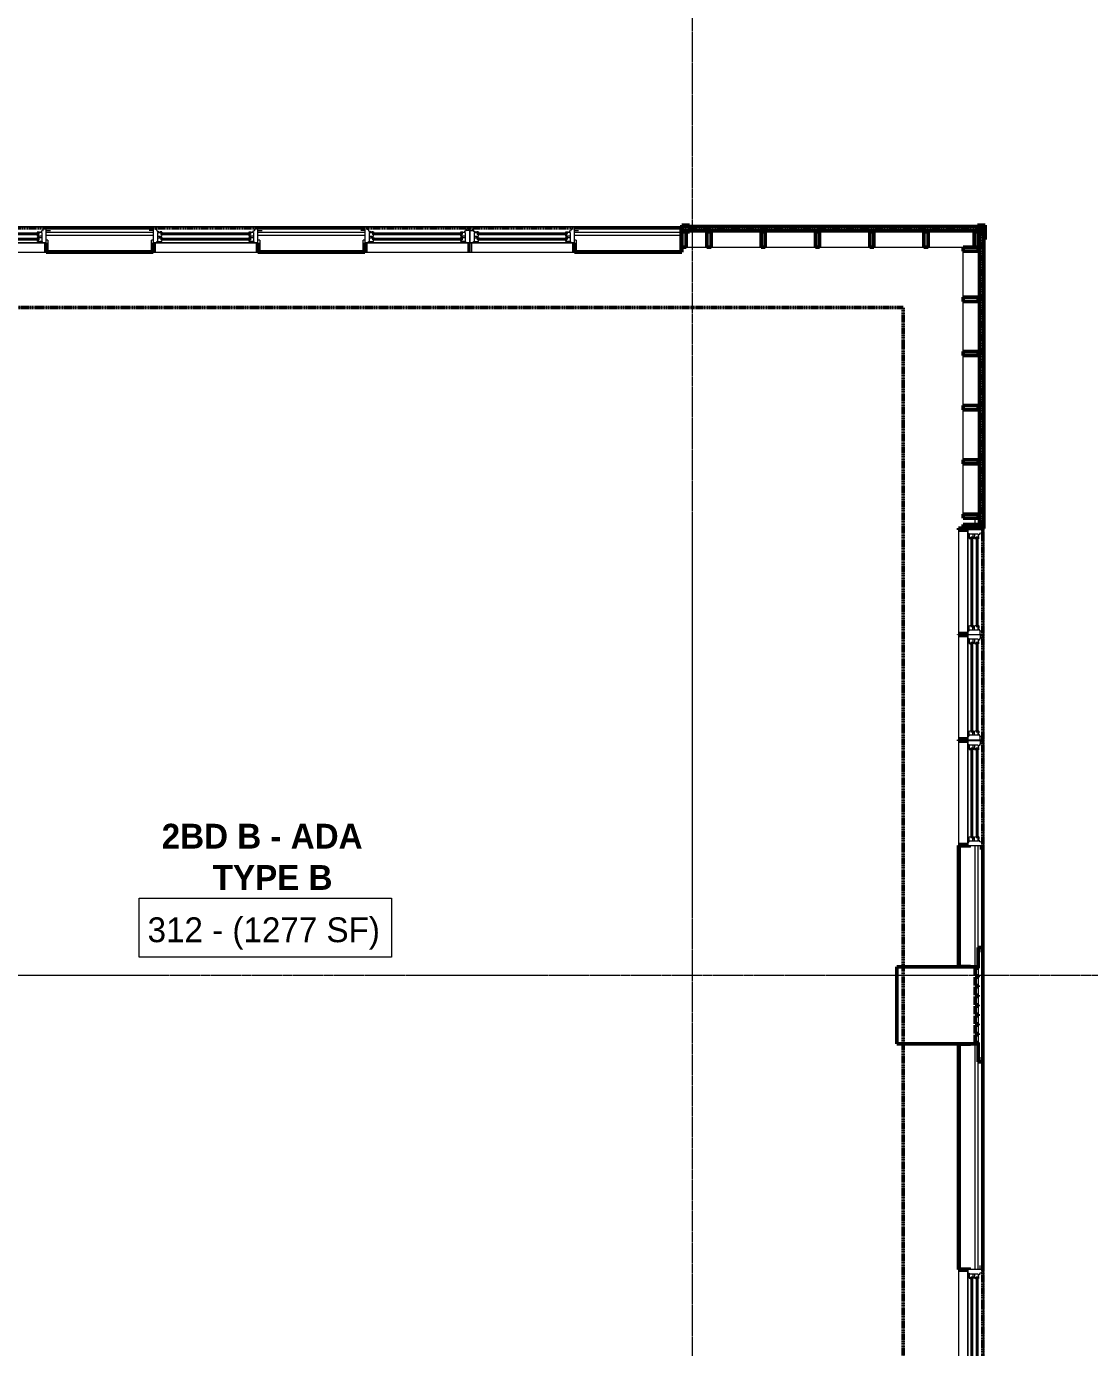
# Model space of a CAD drawing. Header units: inches. Extents: x -4235 to -464, y 9767 to 12463.
# Drawn here: x -2414.9 to -2029.2, y 11712.1 to 12191.7 of the extents above; entities that cross this region are included whole.
import ezdxf

# ---------------------------------------------------------------- set-up
doc = ezdxf.new("R2010")
doc.units = ezdxf.units.IN
doc.header["$MEASUREMENT"] = 0
doc.linetypes.add('Dash 1_16_', pattern=[0.125, 0.0625, -0.0625])
doc.linetypes.add('Grid Line 1_2_', pattern=[0.875, 0.5, -0.125, 0.125, -0.125])
for name, color, linetype, lineweight in [('A-AREA-IDEN', 2, 'Continuous', 9), ('A-FLOR-3', 192, 'Continuous', 9), ('A-GENM', 5, 'Continuous', 9), ('A-GENM-3', 5, 'Continuous', 50), ('A-GLAZ-1', 151, 'Continuous', 9), ('A-GLAZ-2', 151, 'Continuous', 20), ('A-GLAZ-3', 151, 'Continuous', 50), ('A-GLAZ-CWMG', 51, 'Continuous', 9), ('A-GLAZ-CWMG-1', 51, 'Continuous', 50), ('A-WALL', 113, 'Continuous', 13), ('A-WALL-4', 113, 'Continuous', 50), ('A-WALL-5', 113, 'Continuous', 9), ('C-PROP-LINE-1', 91, 'Dash 1_16_', 50), ('S-GRID-1', 1, 'Grid Line 1_2_', 9)]:
    doc.layers.add(name, color=color, linetype=linetype, lineweight=lineweight)
doc.styles.add('Century Gothic', font='ufonts.com_century-gothic.ttf', dxfattribs={"height": 9})
doc.styles.add('Century Gothic_B', font='GOTHICB.TTF', dxfattribs={"height": 9})

# ---------------------------------------------------------------- blocks, each defined once
blk = doc.blocks.new('Window-Double_Hung-Andersen-400_Series-Tilt_Wash - DOUBLE HUNG - COTTAGE - 3RD FLOOR-2888224-BACKGROUND - 3RD FLOOR')
at = {"layer": 'A-GLAZ-1'}
for p, q in [((-16.29, 2.5), (-15.7, 2.5)), ((-16.29, 2.12), (-15.7, 2.12)), ((-16.29, 0.56), (-15.7, 0.56)), ((-16.29, 0.19), (-15.7, 0.19)), ((-15.82, 2.5), (-15.82, 2.12)), ((-15.82, 0.56), (-15.82, 0.19)), ((-15.7, 2.62), (15.7, 2.62)), ((-15.7, 2.5), (15.7, 2.5)), ((-15.7, 2.12), (15.7, 2.12)), ((-15.7, 2), (15.7, 2)), ((-15.7, 0.69), (15.7, 0.69)), ((-15.7, 0.56), (15.7, 0.56)), ((-15.7, 0.19), (15.7, 0.19)), ((-15.7, 0.06), (15.7, 0.06)), ((16.29, 2.5), (15.7, 2.5)), ((16.29, 2.12), (15.7, 2.12)), ((16.29, 0.56), (15.7, 0.56)), ((16.29, 0.19), (15.7, 0.19)), ((15.82, 2.5), (15.82, 2.12)), ((15.82, 0.56), (15.82, 0.19)), ((-19.01, -2.44), (-18.95, -2.44)), ((-18.95, -3.94), (-19.01, -3.94)), ((18.95, -1.06), (-18.95, -1.06)), ((-18.95, -1.06), (-18.95, -4.44)), ((-18.95, -4.44), (18.95, -4.44)), ((-18.32, -1.06), (-18.32, -4.44)), ((18.32, -1.06), (18.32, -4.44)), ((18.95, -4.44), (18.95, -1.06)), ((18.95, -2.44), (19.01, -2.44)), ((19.01, -3.94), (18.95, -3.94))]:
    blk.add_line(p, q, dxfattribs=at)
at = {"layer": 'A-GLAZ-2'}
for p, q in [((19.01, 4.81), (-19.01, 4.81)), ((-19.01, 4.81), (-19.01, -1.06)), ((-18.2, 4.81), (-18.2, 4)), ((18.2, 4.81), (18.2, 4)), ((19.01, -1.06), (19.01, 4.81)), ((-19.01, 3.44), (-20.51, 3.44)), ((-18.2, 4), (-17.92, 4)), ((-17.92, 4), (-17.61, 3.19)), ((-17.61, 3.19), (-17.14, 3.19)), ((-17.42, 2.75), (-16.57, 2.75)), ((-17.42, 2.75), (-17.42, -0.56)), ((-17.42, 1.37), (-15.86, 1.37)), ((-17.42, 0.81), (-16.57, 0.81)), ((-17.14, 3.19), (-17.14, 2.75)), ((-15.86, 2.97), (-16.57, 2.97)), ((-16.57, 2.62), (-16.57, 2.97)), ((-15.7, 2.62), (-16.57, 2.62)), ((-15.86, 1.03), (-16.57, 1.03)), ((-16.57, 0.69), (-16.57, 1.03)), ((-15.7, 0.69), (-16.57, 0.69)), ((-16.29, 2.62), (-16.29, 2)), ((-15.7, 2), (-16.29, 2)), ((-16.29, 0.69), (-16.29, 0.06)), ((-15.7, 0.06), (-16.29, 0.06)), ((-15.86, 2.97), (-15.7, 2.62)), ((-15.86, 1.37), (-15.7, 2)), ((-15.86, 1.03), (-15.7, 0.69)), ((-15.86, -0.56), (-15.7, 0.06)), ((15.86, 2.97), (15.7, 2.62)), ((15.7, 2.62), (16.57, 2.62)), ((15.7, 2), (16.29, 2)), ((15.86, 1.37), (15.7, 2)), ((15.86, 1.03), (15.7, 0.69)), ((15.7, 0.69), (16.57, 0.69)), ((15.7, 0.06), (16.29, 0.06)), ((15.86, -0.56), (15.7, 0.06)), ((15.86, 2.97), (16.57, 2.97)), ((17.42, 1.37), (15.86, 1.37)), ((15.86, 1.03), (16.57, 1.03)), ((16.29, 2.62), (16.29, 2)), ((16.29, 0.69), (16.29, 0.06)), ((16.57, 2.62), (16.57, 2.97)), ((17.42, 2.75), (16.57, 2.75)), ((16.57, 0.69), (16.57, 1.03)), ((17.42, 0.81), (16.57, 0.81)), ((17.14, 3.19), (17.14, 2.75)), ((17.61, 3.19), (17.14, 3.19)), ((17.42, 2.75), (17.42, -0.56)), ((17.92, 4), (17.61, 3.19)), ((18.2, 4), (17.92, 4)), ((19.01, 3.44), (20.51, 3.44)), ((-19.01, -1.06), (19.01, -1.06)), ((-17.67, -0.78), (-18, -1.06)), ((-17.67, -0.78), (-17.67, -0.56)), ((-17.67, -0.56), (-15.86, -0.56)), ((17.67, -0.56), (15.86, -0.56)), ((17.67, -0.78), (17.67, -0.56)), ((17.67, -0.78), (18, -1.06))]:
    blk.add_line(p, q, dxfattribs=at)
blk = doc.blocks.new('Rectangular Mullion - Profile_Polycarbonate_Upper and left-2704980-BACKGROUND - 3RD FLOOR')
at = {"layer": 'A-GLAZ-CWMG-1'}
for p, q in [((-2.75, 1.29), (0, 1.29)), ((-2.75, 0.79), (-2.75, 1.29)), ((-2.5, 0.79), (-2.75, 0.79)), ((-0.06, 1.22), (-2.69, 1.22)), ((-2.69, 1.22), (-2.69, 0.85)), ((-2.69, 0.85), (-2.5, 0.85)), ((-2.5, 0.85), (-2.5, 0.79)), ((-0.06, -1.15), (-0.06, 1.22)), ((0, 1.29), (0, -1.21)), ((-2.75, -1.21), (-2.75, -0.79)), ((-2.75, -0.79), (-2.5, -0.79)), ((0, -1.21), (-2.75, -1.21)), ((-2.5, -0.85), (-2.69, -0.85)), ((-2.69, -0.85), (-2.69, -1.15)), ((-2.69, -1.15), (-0.06, -1.15)), ((-2.5, -0.79), (-2.5, -0.85))]:
    blk.add_line(p, q, dxfattribs=at)
blk = doc.blocks.new('Rectangular Mullion - Profile_Polycarbonate_Upper and left-2704914-BACKGROUND - 3RD FLOOR')
at = {"layer": 'A-GLAZ-CWMG-1'}
for p, q in [((-2.75, 0.79), (-2.75, 1.21)), ((-2.75, 1.21), (0, 1.21)), ((-2.5, 0.79), (-2.75, 0.79)), ((-0.06, 1.15), (-2.69, 1.15)), ((-2.69, 1.15), (-2.69, 0.85)), ((-2.69, 0.85), (-2.5, 0.85)), ((-2.5, 0.85), (-2.5, 0.79)), ((-0.06, -1.22), (-0.06, 1.15)), ((0, 1.21), (0, -1.29)), ((-2.75, -1.29), (-2.75, -0.79)), ((-2.75, -0.79), (-2.5, -0.79)), ((0, -1.29), (-2.75, -1.29)), ((-2.5, -0.85), (-2.69, -0.85)), ((-2.69, -0.85), (-2.69, -1.22)), ((-2.69, -1.22), (-0.06, -1.22)), ((-2.5, -0.79), (-2.5, -0.85))]:
    blk.add_line(p, q, dxfattribs=at)
blk = doc.blocks.new('Rectangular Mullion - Profile_Polycarbonate_right-2704915-BACKGROUND - 3RD FLOOR')
at = {"layer": 'A-GLAZ-CWMG-1'}
for p, q in [((0, 1.21), (-2.75, 1.21)), ((-2.75, 1.21), (-2.75, 0.79)), ((-2.75, 0.79), (-2.5, 0.79)), ((-2.69, 0.85), (-2.69, 1.15)), ((-2.69, 1.15), (-0.06, 1.15)), ((-2.5, 0.85), (-2.69, 0.85)), ((-2.5, 0.79), (-2.5, 0.85)), ((-0.06, 1.15), (-0.06, -1.22)), ((0, -1.29), (0, 1.21)), ((-2.5, -0.79), (-2.75, -0.79)), ((-2.75, -0.79), (-2.75, -1.29)), ((-2.75, -1.29), (0, -1.29)), ((-2.69, -1.22), (-2.69, -0.85)), ((-2.69, -0.85), (-2.5, -0.85)), ((-0.06, -1.22), (-2.69, -1.22)), ((-2.5, -0.85), (-2.5, -0.79))]:
    blk.add_line(p, q, dxfattribs=at)
blk = doc.blocks.new('Perforated Panel at Magic-Pak - hvac panel - 3rd floor-2505075-BACKGROUND - 3RD FLOOR')
at = {"layer": 'A-GLAZ-3'}
for p, q in [((19.01, 4.44), (-19.01, 4.44)), ((-19.01, 4.37), (19.01, 4.37))]:
    blk.add_line(p, q, dxfattribs=at)
blk = doc.blocks.new('Rectangular Mullion - Stud - Vertical-2193578-BACKGROUND - 3RD FLOOR')
at = {"layer": 'A-GLAZ-CWMG-1'}
for p, q in [((-1.5, 2.75), (0, 2.75)), ((-1.5, -2.75), (-1.5, 2.75)), ((0, 2.75), (0, -2.75)), ((0, -2.75), (-1.5, -2.75))]:
    blk.add_line(p, q, dxfattribs=at)
blk = doc.blocks.new('Rectangular Mullion - Stud - Vertical-2193579-BACKGROUND - 3RD FLOOR')
at = {"layer": 'A-GLAZ-CWMG-1'}
for p, q in [((-1.5, 2.75), (-1.5, -2.75)), ((0, 2.75), (-1.5, 2.75)), ((0, -2.75), (0, 2.75)), ((-1.5, -2.75), (0, -2.75))]:
    blk.add_line(p, q, dxfattribs=at)
blk = doc.blocks.new('Rectangular Mullion - Stud - Base_Head-1741132-BACKGROUND - 3RD FLOOR')
at = {"layer": 'A-GLAZ-CWMG'}
for p, q in [((-3819.61, 12115.84), (-3837.79, 12115.84)), ((-3837.79, 12110.34), (-3819.61, 12110.34))]:
    blk.add_line(p, q, dxfattribs=at)
blk = doc.blocks.new('Rectangular Mullion - Stud - Vertical-2193575-BACKGROUND - 3RD FLOOR')
at = {"layer": 'A-GLAZ-CWMG-1'}
for p, q in [((0, 2.75), (1.5, 2.75)), ((0, -2.75), (0, 2.75)), ((1.5, 2.75), (1.5, -2.75)), ((1.5, -2.75), (0, -2.75))]:
    blk.add_line(p, q, dxfattribs=at)
blk = doc.blocks.new('Rectangular Mullion - Stud - Base_Head-1769174-BACKGROUND - 3RD FLOOR')
at = {"layer": 'A-GLAZ-CWMG'}
for p, q in [((-3409.67, 11086.09), (-3409.67, 11067.91)), ((-3404.17, 11067.91), (-3404.17, 11086.09))]:
    blk.add_line(p, q, dxfattribs=at)
blk = doc.blocks.new('Rectangular Mullion - Stud - Base_Head-1769175-BACKGROUND - 3RD FLOOR')
at = {"layer": 'A-GLAZ-CWMG'}
for p, q in [((-2071.11, 12117.09), (-2087.79, 12117.09)), ((-2087.79, 12111.59), (-2075.11, 12111.59))]:
    blk.add_line(p, q, dxfattribs=at)
blk = doc.blocks.new('Rectangular Mullion - Stud - Vertical-2193576-BACKGROUND - 3RD FLOOR')
at = {"layer": 'A-GLAZ-CWMG-1'}
for p, q in [((0, 2.75), (1.5, 2.75)), ((0, -2.75), (0, 2.75)), ((1.5, 2.75), (1.5, -2.75)), ((1.5, -2.75), (0, -2.75))]:
    blk.add_line(p, q, dxfattribs=at)
blk = doc.blocks.new('Rectangular Mullion - Stud - Base_Head-1740475-BACKGROUND - 3RD FLOOR')
at = {"layer": 'A-GLAZ-CWMG'}
for p, q in [((-2075.11, 12054.04), (-2075.11, 12072.22)), ((-2069.61, 12072.22), (-2069.61, 12054.04))]:
    blk.add_line(p, q, dxfattribs=at)
blk = doc.blocks.new('Rectangular Mullion - Stud - Vertical-2193590-BACKGROUND - 3RD FLOOR')
at = {"layer": 'A-GLAZ-CWMG-1'}
for p, q in [((-1.5, -2.75), (-1.5, 2.75)), ((-1.5, 2.75), (0, 2.75)), ((0, 2.75), (0, -2.75)), ((0, -2.75), (-1.5, -2.75))]:
    blk.add_line(p, q, dxfattribs=at)
blk = doc.blocks.new('Rectangular Mullion - Stud - Vertical-1873253-BACKGROUND - 3RD FLOOR')
at = {"layer": 'A-GLAZ-CWMG-1'}
for p, q in [((0, 2.75), (-1.5, 2.75)), ((-1.5, 2.75), (-1.5, -2.75)), ((0, -2.75), (0, 2.75)), ((-1.5, -2.75), (0, -2.75))]:
    blk.add_line(p, q, dxfattribs=at)
blk = doc.blocks.new('Rectangular Mullion - Stud - Vertical-2193588-BACKGROUND - 3RD FLOOR')
at = {"layer": 'A-GLAZ-CWMG-1'}
for p, q in [((0, -2.75), (0, 2.75)), ((0, 2.75), (1.5, 2.75)), ((1.5, 2.75), (1.5, -2.75)), ((1.5, -2.75), (0, -2.75))]:
    blk.add_line(p, q, dxfattribs=at)
blk = doc.blocks.new('Rectangular Mullion - Stud - Base_Head-1742575-BACKGROUND - 3RD FLOOR')
at = {"layer": 'A-GLAZ-CWMG'}
for p, q in [((-2075.11, 12093.41), (-2075.11, 12110.09)), ((-2069.61, 12110.09), (-2069.61, 12093.41))]:
    blk.add_line(p, q, dxfattribs=at)
blk = doc.blocks.new('Rectangular Mullion - Stud - Base_Head-1873251-BACKGROUND - 3RD FLOOR')
at = {"layer": 'A-GLAZ-CWMG'}
for p, q in [((-2075.11, 12014.67), (-2075.11, 12032.86)), ((-2069.61, 12032.86), (-2069.61, 12014.67))]:
    blk.add_line(p, q, dxfattribs=at)
blk = doc.blocks.new('Window-Double_Hung-Andersen-400_Series-Tilt_Wash - DOUBLE HUNG - COTTAGE - 3RD FLOOR-V5-BACKGROUND - 3RD FLOOR')
at = {"layer": 'A-GLAZ-1'}
for p, q in [((-16.29, 2.5), (-15.7, 2.5)), ((-16.29, 2.12), (-15.7, 2.12)), ((-16.29, 0.56), (-15.7, 0.56)), ((-16.29, 0.19), (-15.7, 0.19)), ((-15.82, 2.5), (-15.82, 2.12)), ((-15.82, 0.56), (-15.82, 0.19)), ((-15.7, 2.62), (15.7, 2.62)), ((-15.7, 2.5), (15.7, 2.5)), ((-15.7, 2.12), (15.7, 2.12)), ((-15.7, 2), (15.7, 2)), ((-15.7, 0.69), (15.7, 0.69)), ((-15.7, 0.56), (15.7, 0.56)), ((-15.7, 0.19), (15.7, 0.19)), ((-15.7, 0.06), (15.7, 0.06)), ((16.29, 2.5), (15.7, 2.5)), ((16.29, 2.12), (15.7, 2.12)), ((16.29, 0.56), (15.7, 0.56)), ((16.29, 0.19), (15.7, 0.19)), ((15.82, 2.5), (15.82, 2.12)), ((15.82, 0.56), (15.82, 0.19)), ((-19.01, -2.44), (-18.95, -2.44)), ((-18.95, -3.94), (-19.01, -3.94)), ((18.95, -1.06), (-18.95, -1.06)), ((-18.95, -1.06), (-18.95, -4.44)), ((-18.95, -4.44), (18.95, -4.44)), ((-18.32, -1.06), (-18.32, -4.44)), ((18.32, -1.06), (18.32, -4.44)), ((18.95, -4.44), (18.95, -1.06)), ((18.95, -2.44), (19.01, -2.44)), ((19.01, -3.94), (18.95, -3.94)), ((19.01, -2.44), (19.01, -3.94))]:
    blk.add_line(p, q, dxfattribs=at)
at = {"layer": 'A-GLAZ-2'}
for p, q in [((19.01, 4.81), (-19.01, 4.81)), ((-19.01, 4.81), (-19.01, -1.06)), ((-18.2, 4.81), (-18.2, 4)), ((18.2, 4.81), (18.2, 4)), ((19.01, -1.06), (19.01, 4.81)), ((-19.01, 3.44), (-20.51, 3.44)), ((-18.2, 4), (-17.92, 4)), ((-17.92, 4), (-17.61, 3.19)), ((-17.61, 3.19), (-17.14, 3.19)), ((-17.42, 2.75), (-16.57, 2.75)), ((-17.42, 2.75), (-17.42, -0.56)), ((-17.42, 1.37), (-15.86, 1.37)), ((-17.42, 0.81), (-16.57, 0.81)), ((-17.14, 3.19), (-17.14, 2.75)), ((-15.86, 2.97), (-16.57, 2.97)), ((-16.57, 2.62), (-16.57, 2.97)), ((-15.7, 2.62), (-16.57, 2.62)), ((-15.86, 1.03), (-16.57, 1.03)), ((-16.57, 0.69), (-16.57, 1.03)), ((-15.7, 0.69), (-16.57, 0.69)), ((-16.29, 2.62), (-16.29, 2)), ((-15.7, 2), (-16.29, 2)), ((-16.29, 0.69), (-16.29, 0.06)), ((-15.7, 0.06), (-16.29, 0.06)), ((-15.86, 2.97), (-15.7, 2.62)), ((-15.86, 1.37), (-15.7, 2)), ((-15.86, 1.03), (-15.7, 0.69)), ((-15.86, -0.56), (-15.7, 0.06)), ((15.86, 2.97), (15.7, 2.62)), ((15.7, 2.62), (16.57, 2.62)), ((15.7, 2), (16.29, 2)), ((15.86, 1.37), (15.7, 2)), ((15.86, 1.03), (15.7, 0.69)), ((15.7, 0.69), (16.57, 0.69)), ((15.7, 0.06), (16.29, 0.06)), ((15.86, -0.56), (15.7, 0.06)), ((15.86, 2.97), (16.57, 2.97)), ((17.42, 1.37), (15.86, 1.37)), ((15.86, 1.03), (16.57, 1.03)), ((16.29, 2.62), (16.29, 2)), ((16.29, 0.69), (16.29, 0.06)), ((16.57, 2.62), (16.57, 2.97)), ((17.42, 2.75), (16.57, 2.75)), ((16.57, 0.69), (16.57, 1.03)), ((17.42, 0.81), (16.57, 0.81)), ((17.14, 3.19), (17.14, 2.75)), ((17.61, 3.19), (17.14, 3.19)), ((17.42, 2.75), (17.42, -0.56)), ((17.92, 4), (17.61, 3.19)), ((18.2, 4), (17.92, 4)), ((19.01, 3.44), (20.51, 3.44)), ((-19.01, -1.06), (19.01, -1.06)), ((-17.67, -0.78), (-18, -1.06)), ((-17.67, -0.78), (-17.67, -0.56)), ((-17.67, -0.56), (-15.86, -0.56)), ((17.67, -0.56), (15.86, -0.56)), ((17.67, -0.78), (17.67, -0.56)), ((17.67, -0.78), (18, -1.06))]:
    blk.add_line(p, q, dxfattribs=at)
blk = doc.blocks.new('Rectangular Mullion - Stud - Base_Head-1873257-BACKGROUND - 3RD FLOOR')
at = {"layer": 'A-GLAZ-CWMG'}
for p, q in [((-2168.03, 12117.09), (-2174.37, 12117.09)), ((-2175.62, 12111.59), (-2168.03, 12111.59))]:
    blk.add_line(p, q, dxfattribs=at)
blk = doc.blocks.new('Window-Double_Hung-Andersen-400_Series-Tilt_Wash - DOUBLE HUNG - COTTAGE - 3RD FLOOR-V16-BACKGROUND - 3RD FLOOR')
at = {"layer": 'A-GLAZ-1'}
for p, q in [((-16.29, 2.5), (-15.7, 2.5)), ((-16.29, 2.12), (-15.7, 2.12)), ((-16.29, 0.56), (-15.7, 0.56)), ((-16.29, 0.19), (-15.7, 0.19)), ((-15.82, 2.5), (-15.82, 2.12)), ((-15.82, 0.56), (-15.82, 0.19)), ((-15.7, 2.62), (15.7, 2.62)), ((-15.7, 2.5), (15.7, 2.5)), ((-15.7, 2.12), (15.7, 2.12)), ((-15.7, 2), (15.7, 2)), ((-15.7, 0.69), (15.7, 0.69)), ((-15.7, 0.56), (15.7, 0.56)), ((-15.7, 0.19), (15.7, 0.19)), ((-15.7, 0.06), (15.7, 0.06)), ((16.29, 2.5), (15.7, 2.5)), ((16.29, 2.12), (15.7, 2.12)), ((16.29, 0.56), (15.7, 0.56)), ((16.29, 0.19), (15.7, 0.19)), ((15.82, 2.5), (15.82, 2.12)), ((15.82, 0.56), (15.82, 0.19)), ((-19.01, -3.94), (-19.01, -2.44)), ((-19.01, -2.44), (-18.95, -2.44)), ((-18.95, -3.94), (-19.01, -3.94)), ((18.95, -1.06), (-18.95, -1.06)), ((-18.95, -1.06), (-18.95, -4.44)), ((-18.95, -4.44), (18.95, -4.44)), ((-18.32, -1.06), (-18.32, -4.44)), ((18.32, -1.06), (18.32, -4.44)), ((18.95, -4.44), (18.95, -1.06)), ((18.95, -2.44), (19.01, -2.44)), ((19.01, -3.94), (18.95, -3.94))]:
    blk.add_line(p, q, dxfattribs=at)
at = {"layer": 'A-GLAZ-2'}
for p, q in [((19.01, 4.81), (-19.01, 4.81)), ((-19.01, 4.81), (-19.01, -1.06)), ((-18.2, 4.81), (-18.2, 4)), ((18.2, 4.81), (18.2, 4)), ((19.01, -1.06), (19.01, 4.81)), ((-19.01, 3.44), (-20.51, 3.44)), ((-18.2, 4), (-17.92, 4)), ((-17.92, 4), (-17.61, 3.19)), ((-17.61, 3.19), (-17.14, 3.19)), ((-17.42, 2.75), (-16.57, 2.75)), ((-17.42, 2.75), (-17.42, -0.56)), ((-17.42, 1.37), (-15.86, 1.37)), ((-17.42, 0.81), (-16.57, 0.81)), ((-17.14, 3.19), (-17.14, 2.75)), ((-15.86, 2.97), (-16.57, 2.97)), ((-16.57, 2.62), (-16.57, 2.97)), ((-15.7, 2.62), (-16.57, 2.62)), ((-15.86, 1.03), (-16.57, 1.03)), ((-16.57, 0.69), (-16.57, 1.03)), ((-15.7, 0.69), (-16.57, 0.69)), ((-16.29, 2.62), (-16.29, 2)), ((-15.7, 2), (-16.29, 2)), ((-16.29, 0.69), (-16.29, 0.06)), ((-15.7, 0.06), (-16.29, 0.06)), ((-15.86, 2.97), (-15.7, 2.62)), ((-15.86, 1.37), (-15.7, 2)), ((-15.86, 1.03), (-15.7, 0.69)), ((-15.86, -0.56), (-15.7, 0.06)), ((15.86, 2.97), (15.7, 2.62)), ((15.7, 2.62), (16.57, 2.62)), ((15.7, 2), (16.29, 2)), ((15.86, 1.37), (15.7, 2)), ((15.86, 1.03), (15.7, 0.69)), ((15.7, 0.69), (16.57, 0.69)), ((15.7, 0.06), (16.29, 0.06)), ((15.86, -0.56), (15.7, 0.06)), ((15.86, 2.97), (16.57, 2.97)), ((17.42, 1.37), (15.86, 1.37)), ((15.86, 1.03), (16.57, 1.03)), ((16.29, 2.62), (16.29, 2)), ((16.29, 0.69), (16.29, 0.06)), ((16.57, 2.62), (16.57, 2.97)), ((17.42, 2.75), (16.57, 2.75)), ((16.57, 0.69), (16.57, 1.03)), ((17.42, 0.81), (16.57, 0.81)), ((17.14, 3.19), (17.14, 2.75)), ((17.61, 3.19), (17.14, 3.19)), ((17.42, 2.75), (17.42, -0.56)), ((17.92, 4), (17.61, 3.19)), ((18.2, 4), (17.92, 4)), ((19.01, 3.44), (20.51, 3.44)), ((-19.01, -1.06), (19.01, -1.06)), ((-17.67, -0.78), (-18, -1.06)), ((-17.67, -0.78), (-17.67, -0.56)), ((-17.67, -0.56), (-15.86, -0.56)), ((17.67, -0.56), (15.86, -0.56)), ((17.67, -0.78), (17.67, -0.56)), ((17.67, -0.78), (18, -1.06))]:
    blk.add_line(p, q, dxfattribs=at)
blk = doc.blocks.new('V-Series_EWC4_SPVU_RFA_2015 - 2ND AND 3RD FLOOR-2226480-BACKGROUND - 3RD FLOOR')
at = {"layer": 'A-GENM'}
for p, q in [((-3858.97, 11733.36), (-3858.97, 11736.15)), ((-3858.97, 11729.87), (-3858.97, 11732.86)), ((-3858.97, 11726.39), (-3858.97, 11729.37)), ((-3858.97, 11722.9), (-3858.97, 11725.89)), ((-3858.97, 11719.42), (-3858.97, 11722.4)), ((-3858.97, 11715.93), (-3858.97, 11718.92)), ((-3858.97, 11712.45), (-3858.97, 11715.43)), ((-3858.97, 11709.15), (-3858.97, 11711.95))]:
    blk.add_line(p, q, dxfattribs=at)
at = {"layer": 'A-GENM-3'}
for p, q in [((-3829.54, 11736.59), (-3858.97, 11736.59)), ((-3858.97, 11736.59), (-3858.97, 11736.15)), ((-3858.97, 11736.15), (-3857.97, 11736.15)), ((-3857.97, 11736.15), (-3857.97, 11733.36)), ((-3829.54, 11708.71), (-3829.54, 11736.59)), ((-3857.97, 11733.36), (-3858.97, 11733.36)), ((-3858.97, 11733.36), (-3858.97, 11732.86)), ((-3858.97, 11732.86), (-3857.97, 11732.86)), ((-3857.97, 11732.86), (-3857.97, 11729.87)), ((-3857.97, 11729.87), (-3858.97, 11729.87)), ((-3858.97, 11729.87), (-3858.97, 11729.37)), ((-3858.97, 11729.37), (-3857.97, 11729.37)), ((-3857.97, 11729.37), (-3857.97, 11726.39)), ((-3857.97, 11726.39), (-3858.97, 11726.39)), ((-3858.97, 11726.39), (-3858.97, 11725.89)), ((-3858.97, 11725.89), (-3857.97, 11725.89)), ((-3857.97, 11722.9), (-3858.97, 11722.9)), ((-3858.97, 11722.9), (-3858.97, 11722.4)), ((-3858.97, 11722.4), (-3857.97, 11722.4)), ((-3857.97, 11725.89), (-3857.97, 11722.9)), ((-3857.97, 11722.4), (-3857.97, 11719.42)), ((-3857.97, 11719.42), (-3858.97, 11719.42)), ((-3858.97, 11719.42), (-3858.97, 11718.92)), ((-3858.97, 11718.92), (-3857.97, 11718.92)), ((-3857.97, 11718.92), (-3857.97, 11715.93)), ((-3857.97, 11715.93), (-3858.97, 11715.93)), ((-3858.97, 11715.93), (-3858.97, 11715.43)), ((-3858.97, 11715.43), (-3857.97, 11715.43)), ((-3857.97, 11712.45), (-3858.97, 11712.45)), ((-3858.97, 11712.45), (-3858.97, 11711.95)), ((-3857.97, 11715.43), (-3857.97, 11712.45)), ((-3858.97, 11711.95), (-3857.97, 11711.95)), ((-3857.97, 11709.15), (-3858.97, 11709.15)), ((-3858.97, 11709.15), (-3858.97, 11708.71)), ((-3858.97, 11708.71), (-3829.54, 11708.71)), ((-3857.97, 11711.95), (-3857.97, 11709.15))]:
    blk.add_line(p, q, dxfattribs=at)
blk = doc.blocks.new('Family - ___-2835860-BACKGROUND - 3RD FLOOR')
at = {"layer": 'C-PROP-LINE-1'}
for p, q in [((-2067.92, 12118.59), (-2523.72, 12118.59)), ((-2067.92, 11247.39), (-2067.92, 12118.59))]:
    blk.add_line(p, q, dxfattribs=at)
blk = doc.blocks.new('Family - ___-2835903-BACKGROUND - 3RD FLOOR')
at = {"layer": 'C-PROP-LINE-1'}
for p, q in [((-2096.82, 12089.69), (-3831.82, 12089.69)), ((-2096.82, 11276.29), (-2096.82, 12089.69))]:
    blk.add_line(p, q, dxfattribs=at)
blk = doc.blocks.new('Family - ___-2835932-BACKGROUND - 3RD FLOOR')
at = {"layer": 'C-PROP-LINE-1'}
for p, q in [((-2067.92, 12118.59), (-3860.72, 12118.59)), ((-2067.92, 11247.39), (-2067.92, 12118.59))]:
    blk.add_line(p, q, dxfattribs=at)

msp = doc.modelspace()

# ---------------------------------------------------------------- linework, layer by layer
at = {"layer": 'A-AREA-IDEN', "flags": 128}
msp.add_lwpolyline([(-2373.96, 11875.27), (-2282.47, 11875.27), (-2282.47, 11853.78), (-2373.96, 11853.78)], close=True, dxfattribs=at)
at = {"layer": 'A-FLOR-3'}
msp.add_line((-2070.67, 12010.89), (-2070.67, 12013.17), dxfattribs=at)
at = {"layer": 'A-WALL'}
for p, q in [((-2368.94, 12118.34), (-2407.71, 12118.34)), ((-2368.94, 12116.84), (-2407.71, 12116.84)), ((-2368.94, 12115.84), (-2407.71, 12115.84)), ((-2292.14, 12118.34), (-2330.91, 12118.34)), ((-2292.14, 12116.84), (-2330.91, 12116.84)), ((-2292.14, 12115.84), (-2330.91, 12115.84)), ((-2216.09, 12118.34), (-2177.12, 12118.34)), ((-2177.75, 12116.84), (-2216.09, 12116.84)), ((-2177.75, 12115.84), (-2216.09, 12115.84)), ((-2177.75, 12110.34), (-2177.75, 12118.34)), ((-2407.09, 12114.15), (-2407.71, 12114.15)), ((-2407.09, 12114.15), (-2407.09, 12110.34)), ((-2407.09, 12110.34), (-2369.56, 12110.34)), ((-2369.56, 12110.34), (-2369.56, 12114.15)), ((-2368.94, 12114.15), (-2369.56, 12114.15)), ((-2330.29, 12114.15), (-2330.91, 12114.15)), ((-2330.29, 12114.15), (-2330.29, 12110.34)), ((-2330.29, 12110.34), (-2292.76, 12110.34)), ((-2292.76, 12110.34), (-2292.76, 12114.15)), ((-2292.14, 12114.15), (-2292.76, 12114.15)), ((-2215.46, 12114.15), (-2216.09, 12114.15)), ((-2215.46, 12114.15), (-2215.46, 12110.34)), ((-2215.46, 12110.34), (-2177.75, 12110.34)), ((-2068.17, 12009.01), (-2068.17, 12009.58)), ((-2072.36, 11970.8), (-2072.36, 11970.99)), ((-2070.67, 11970.8), (-2070.67, 11970.99)), ((-2069.67, 11970.8), (-2069.67, 11970.99)), ((-2068.17, 11970.8), (-2068.17, 11970.99)), ((-2072.36, 11932.4), (-2072.36, 11932.78)), ((-2070.67, 11932.4), (-2070.67, 11932.78)), ((-2069.67, 11932.4), (-2069.67, 11932.78)), ((-2068.17, 11932.4), (-2068.17, 11932.78)), ((-2072.36, 11893.75), (-2072.36, 11894.38)), ((-2070.67, 11850.26), (-2070.67, 11894.38)), ((-2069.67, 11857.35), (-2069.67, 11894.38)), ((-2068.17, 11857.35), (-2068.17, 11894.38)), ((-2076.17, 11893.75), (-2076.17, 11850.89)), ((-2072.36, 11893.75), (-2076.17, 11893.75)), ((-2076.17, 11850.89), (-2072.36, 11850.89)), ((-2072.36, 11850.26), (-2072.36, 11850.89)), ((-2072.36, 11821.76), (-2072.36, 11822.39)), ((-2070.67, 11740.4), (-2070.67, 11822.39)), ((-2076.17, 11821.76), (-2076.17, 11741.03)), ((-2072.36, 11821.76), (-2076.17, 11821.76)), ((-2069.67, 11740.4), (-2069.67, 11815.83)), ((-2068.17, 11740.4), (-2068.17, 11815.83)), ((-2076.17, 11741.03), (-2072.36, 11741.03)), ((-2072.36, 11740.4), (-2072.36, 11741.03))]:
    msp.add_line(p, q, dxfattribs=at)
at = {"layer": 'A-WALL-4'}
for p, q in [((-2368.94, 12118.59), (-2407.71, 12118.59)), ((-2292.14, 12118.59), (-2330.91, 12118.59)), ((-2177.12, 12118.59), (-2216.09, 12118.59)), ((-2177.12, 12109.71), (-2177.12, 12118.59)), ((-2067.17, 12119.09), (-2177.06, 12119.09)), ((-2177.06, 12119.09), (-2177.06, 12117.51)), ((-2177.06, 12117.51), (-2067.17, 12117.51)), ((-2067.61, 12117.03), (-2069.19, 12117.03)), ((-2069.19, 12117.03), (-2069.19, 12009.45)), ((-2067.61, 12009.45), (-2067.61, 12117.03)), ((-2067.17, 12117.51), (-2067.17, 12119.09)), ((-2407.71, 12113.09), (-2407.71, 12109.71)), ((-2368.94, 12109.71), (-2368.94, 12113.09)), ((-2330.91, 12113.09), (-2330.91, 12109.71)), ((-2292.14, 12109.71), (-2292.14, 12113.09)), ((-2216.09, 12113.09), (-2216.09, 12109.71)), ((-2407.71, 12109.71), (-2368.94, 12109.71)), ((-2330.91, 12109.71), (-2292.14, 12109.71)), ((-2216.09, 12109.71), (-2177.12, 12109.71)), ((-2076.8, 12009.58), (-2076.8, 12009.01)), ((-2067.92, 12009.58), (-2076.8, 12009.58)), ((-2069.19, 12009.45), (-2067.61, 12009.45)), ((-2067.92, 12009.01), (-2067.92, 12009.58)), ((-2076.8, 12009.01), (-2073.42, 12009.01)), ((-2076.8, 11970.99), (-2076.8, 11970.8)), ((-2073.42, 11970.99), (-2076.8, 11970.99)), ((-2067.92, 11970.8), (-2067.92, 11970.99)), ((-2076.8, 11970.8), (-2073.42, 11970.8)), ((-2076.8, 11932.78), (-2076.8, 11932.4)), ((-2073.42, 11932.78), (-2076.8, 11932.78)), ((-2067.92, 11932.4), (-2067.92, 11932.78)), ((-2076.8, 11932.4), (-2073.42, 11932.4)), ((-2076.8, 11894.38), (-2076.8, 11850.26)), ((-2073.42, 11894.38), (-2076.8, 11894.38)), ((-2067.92, 11855.6), (-2067.92, 11894.38)), ((-2069.67, 11850.26), (-2069.67, 11857.35)), ((-2069.67, 11857.35), (-2068.17, 11857.35)), ((-2068.17, 11857.35), (-2068.17, 11855.6)), ((-2068.17, 11855.6), (-2067.92, 11855.6)), ((-2076.8, 11850.26), (-2069.67, 11850.26)), ((-2076.8, 11822.39), (-2076.8, 11740.4)), ((-2069.67, 11822.39), (-2076.8, 11822.39)), ((-2069.67, 11815.83), (-2069.67, 11822.39)), ((-2067.92, 11817.58), (-2068.17, 11817.58)), ((-2068.17, 11817.58), (-2068.17, 11815.83)), ((-2067.92, 11740.4), (-2067.92, 11817.58)), ((-2068.17, 11815.83), (-2069.67, 11815.83)), ((-2076.8, 11740.4), (-2073.42, 11740.4))]:
    msp.add_line(p, q, dxfattribs=at)
at = {"layer": 'A-WALL-5'}
for p, q in [((-2407.71, 12109.71), (-2407.77, 12109.71)), ((-2368.87, 12109.71), (-2368.94, 12109.71)), ((-2330.91, 12109.71), (-2330.97, 12109.71)), ((-2292.07, 12109.71), (-2292.14, 12109.71)), ((-2254.05, 12109.71), (-2254.17, 12109.71)), ((-2216.09, 12109.71), (-2216.15, 12109.71)), ((-2076.8, 12008.95), (-2076.8, 12009.01)), ((-2076.8, 11970.99), (-2076.8, 11971.05)), ((-2076.8, 11970.74), (-2076.8, 11970.8)), ((-2076.8, 11932.78), (-2076.8, 11932.84)), ((-2076.8, 11932.34), (-2076.8, 11932.4)), ((-2076.8, 11894.38), (-2076.8, 11894.44)), ((-2076.8, 11740.34), (-2076.8, 11740.4))]:
    msp.add_line(p, q, dxfattribs=at)
at = {"layer": 'S-GRID-1'}
for p, q in [((-2173.32, 9836.18), (-2173.32, 12413.74)), ((-464.45, 11847.19), (-4185.7, 11847.19))]:
    msp.add_line(p, q, dxfattribs=at)

# ---------------------------------------------------------------- block references
at = {"layer": 'A-GENM', "rotation": 180}
msp.add_blockref('V-Series_EWC4_SPVU_RFA_2015 - 2ND AND 3RD FLOOR-2226480-BACKGROUND - 3RD FLOOR', (-5928.65, 23558.98), dxfattribs=at)
at = {"layer": 'A-GLAZ-1'}
for name, p in [('Window-Double_Hung-Andersen-400_Series-Tilt_Wash - DOUBLE HUNG - COTTAGE - 3RD FLOOR-2888224-BACKGROUND - 3RD FLOOR', (-2426.72, 12114.15)), ('Window-Double_Hung-Andersen-400_Series-Tilt_Wash - DOUBLE HUNG - COTTAGE - 3RD FLOOR-2888224-BACKGROUND - 3RD FLOOR', (-2349.92, 12114.15)), ('Window-Double_Hung-Andersen-400_Series-Tilt_Wash - DOUBLE HUNG - COTTAGE - 3RD FLOOR-V5-BACKGROUND - 3RD FLOOR', (-2273.12, 12114.15)), ('Window-Double_Hung-Andersen-400_Series-Tilt_Wash - DOUBLE HUNG - COTTAGE - 3RD FLOOR-V16-BACKGROUND - 3RD FLOOR', (-2235.1, 12114.15))]:
    msp.add_blockref(name, p, dxfattribs=at)
at = {"layer": 'A-GLAZ-1', "rotation": 269.9999999999999}
for name, p in [('Window-Double_Hung-Andersen-400_Series-Tilt_Wash - DOUBLE HUNG - COTTAGE - 3RD FLOOR-2888224-BACKGROUND - 3RD FLOOR', (-2072.36, 11990)), ('Window-Double_Hung-Andersen-400_Series-Tilt_Wash - DOUBLE HUNG - COTTAGE - 3RD FLOOR-2888224-BACKGROUND - 3RD FLOOR', (-2072.36, 11951.79)), ('Window-Double_Hung-Andersen-400_Series-Tilt_Wash - DOUBLE HUNG - COTTAGE - 3RD FLOOR-2888224-BACKGROUND - 3RD FLOOR', (-2072.36, 11913.39)), ('Perforated Panel at Magic-Pak - hvac panel - 3rd floor-2505075-BACKGROUND - 3RD FLOOR', (-2072.36, 11836.59)), ('Window-Double_Hung-Andersen-400_Series-Tilt_Wash - DOUBLE HUNG - COTTAGE - 3RD FLOOR-2888224-BACKGROUND - 3RD FLOOR', (-2072.36, 11721.39))]:
    msp.add_blockref(name, p, dxfattribs=at)
at = {"layer": 'A-GLAZ-CWMG'}
for name, p, rotation in [('Rectangular Mullion - Profile_Polycarbonate_right-2704915-BACKGROUND - 3RD FLOOR', (-2177.12, 12118.3), 180), ('Rectangular Mullion - Stud - Vertical-2193579-BACKGROUND - 3RD FLOOR', (-2177.12, 12114.34), 180), ('Rectangular Mullion - Stud - Base_Head-1769174-BACKGROUND - 3RD FLOOR', (8978.61, 15521.26), 89.99999999999206), ('Rectangular Mullion - Stud - Vertical-1873253-BACKGROUND - 3RD FLOOR', (-2072.36, 12009.39), 269.9999999999992)]:
    msp.add_blockref(name, p, dxfattribs=dict(at, rotation=rotation))
for name, p in [('Rectangular Mullion - Stud - Base_Head-1873257-BACKGROUND - 3RD FLOOR', (0, 0)), ('Rectangular Mullion - Stud - Base_Head-1741132-BACKGROUND - 3RD FLOOR', (1671.26, 1.25)), ('Rectangular Mullion - Stud - Base_Head-1741132-BACKGROUND - 3RD FLOOR', (1690.94, 1.25)), ('Rectangular Mullion - Stud - Base_Head-1741132-BACKGROUND - 3RD FLOOR', (1710.63, 1.25)), ('Rectangular Mullion - Stud - Base_Head-1769175-BACKGROUND - 3RD FLOOR', (0, 0)), ('Rectangular Mullion - Stud - Base_Head-1742575-BACKGROUND - 3RD FLOOR', (0, 0)), ('Rectangular Mullion - Stud - Base_Head-1740475-BACKGROUND - 3RD FLOOR', (0, 19.68)), ('Rectangular Mullion - Stud - Base_Head-1740475-BACKGROUND - 3RD FLOOR', (0, 0)), ('Rectangular Mullion - Stud - Base_Head-1740475-BACKGROUND - 3RD FLOOR', (0, -19.68)), ('Rectangular Mullion - Stud - Base_Head-1873251-BACKGROUND - 3RD FLOOR', (0, 0))]:
    msp.add_blockref(name, p, dxfattribs=at)
at = {"layer": 'A-GLAZ-CWMG', "extrusion": (0, 0, -1)}
for name, p, rotation in [('Rectangular Mullion - Stud - Vertical-2193575-BACKGROUND - 3RD FLOOR', (2168.03, 12114.34), 180), ('Rectangular Mullion - Stud - Vertical-2193575-BACKGROUND - 3RD FLOOR', (2148.35, 12114.34), 180), ('Rectangular Mullion - Stud - Vertical-2193575-BACKGROUND - 3RD FLOOR', (2128.66, 12114.34), 180), ('Rectangular Mullion - Stud - Vertical-2193576-BACKGROUND - 3RD FLOOR', (2108.98, 12114.34), 180), ('Rectangular Mullion - Stud - Vertical-2193576-BACKGROUND - 3RD FLOOR', (2089.29, 12114.34), 180), ('Rectangular Mullion - Stud - Vertical-2193578-BACKGROUND - 3RD FLOOR', (2069.61, 12114.34), 180), ('Rectangular Mullion - Profile_Polycarbonate_Upper and left-2704914-BACKGROUND - 3RD FLOOR', (2067.11, 12118.3), 180), ('Rectangular Mullion - Profile_Polycarbonate_Upper and left-2704980-BACKGROUND - 3RD FLOOR', (2068.4, 12117.09), 90), ('Rectangular Mullion - Stud - Vertical-2193590-BACKGROUND - 3RD FLOOR', (2072.36, 12111.59), 90.00000000000077), ('Rectangular Mullion - Stud - Vertical-2193588-BACKGROUND - 3RD FLOOR', (2072.36, 12091.91), 90.00000000000077), ('Rectangular Mullion - Stud - Vertical-2193588-BACKGROUND - 3RD FLOOR', (2072.36, 12072.22), 90.00000000000077), ('Rectangular Mullion - Stud - Vertical-2193588-BACKGROUND - 3RD FLOOR', (2072.36, 12052.54), 90.00000000000077), ('Rectangular Mullion - Stud - Vertical-2193588-BACKGROUND - 3RD FLOOR', (2072.36, 12032.86), 90.00000000000077), ('Rectangular Mullion - Stud - Vertical-2193588-BACKGROUND - 3RD FLOOR', (2072.36, 12013.17), 90.00000000000077)]:
    msp.add_blockref(name, p, dxfattribs=dict(at, rotation=rotation))
at = {"layer": 'C-PROP-LINE-1'}
for name in ['Family - ___-2835860-BACKGROUND - 3RD FLOOR', 'Family - ___-2835932-BACKGROUND - 3RD FLOOR', 'Family - ___-2835903-BACKGROUND - 3RD FLOOR']:
    msp.add_blockref(name, (0, 0), dxfattribs=at)

# ---------------------------------------------------------------- texts
at = {"layer": 'A-AREA-IDEN', "char_height": 9, "attachment_point": 1}
for s, insert, width, style in [('2BD B - ADA', (-2365.84, 11902.25), 90.9, 'Century Gothic_B'), ('TYPE B', (-2347.34, 11887.25), 46.359, 'Century Gothic_B'), ('312 - (1277 SF)', (-2370.96, 11868.27), 103.323, 'Century Gothic')]:
    msp.add_mtext(s, dxfattribs=dict(at, insert=insert, width=width, style=style))

doc.saveas('drawing.dxf')
